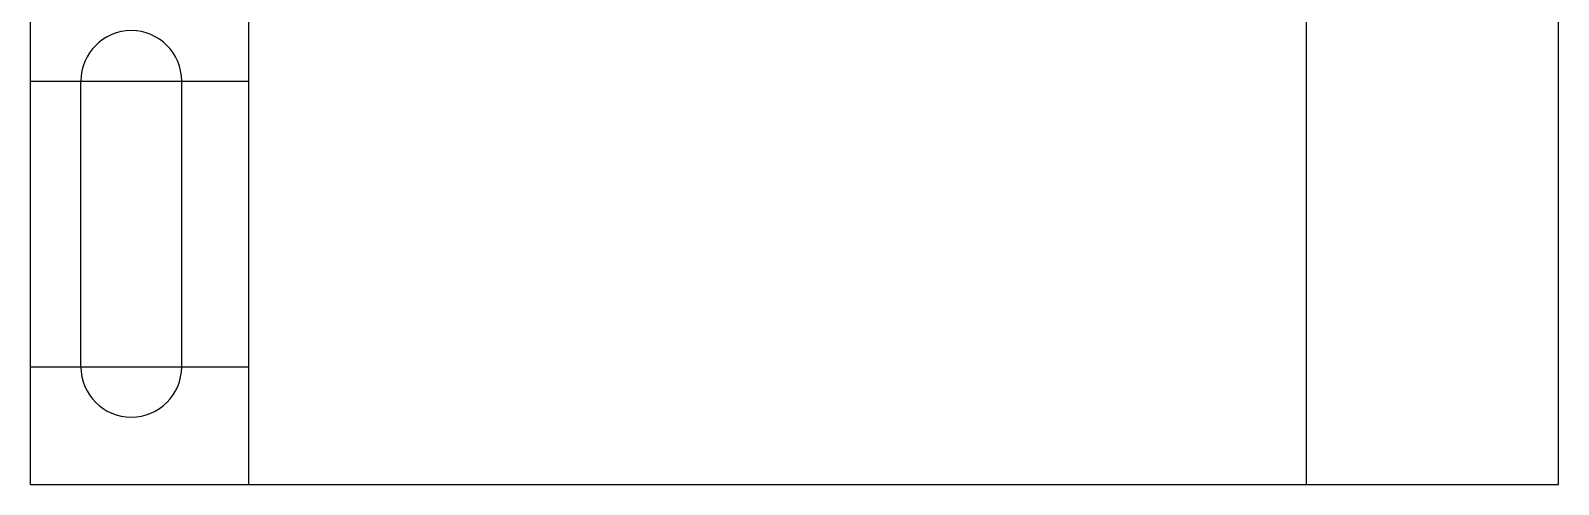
# Model space of a CAD drawing. Header units: millimetres. Extents: x 1645.5 to 1736.5, y 1172.3 to 1199.3.
import ezdxf

# ---------------------------------------------------------------- set-up
doc = ezdxf.new("R2010")
doc.units = ezdxf.units.MM

msp = doc.modelspace()

# ---------------------------------------------------------------- linework, layer by layer
for p, q in [((1645.498, 1196.302), (1658.498, 1196.302)), ((1648.498, 1179.302), (1648.498, 1196.302)), ((1654.498, 1179.302), (1654.498, 1196.302)), ((1645.498, 1179.302), (1658.498, 1179.302)), ((1645.498, 1172.302), (1736.498, 1172.302))]:
    msp.add_line(p, q)
for p in [(1645.498, 1172.302), (1658.498, 1172.302), (1721.498, 1172.302), (1736.498, 1172.302)]:
    msp.add_ray(p, (0, 1))
for centre, start, end in [((1651.498, 1196.302), 0, 180), ((1651.498, 1179.302), 180, 0)]:
    msp.add_arc(centre, 3, start, end)

doc.saveas('drawing.dxf')
